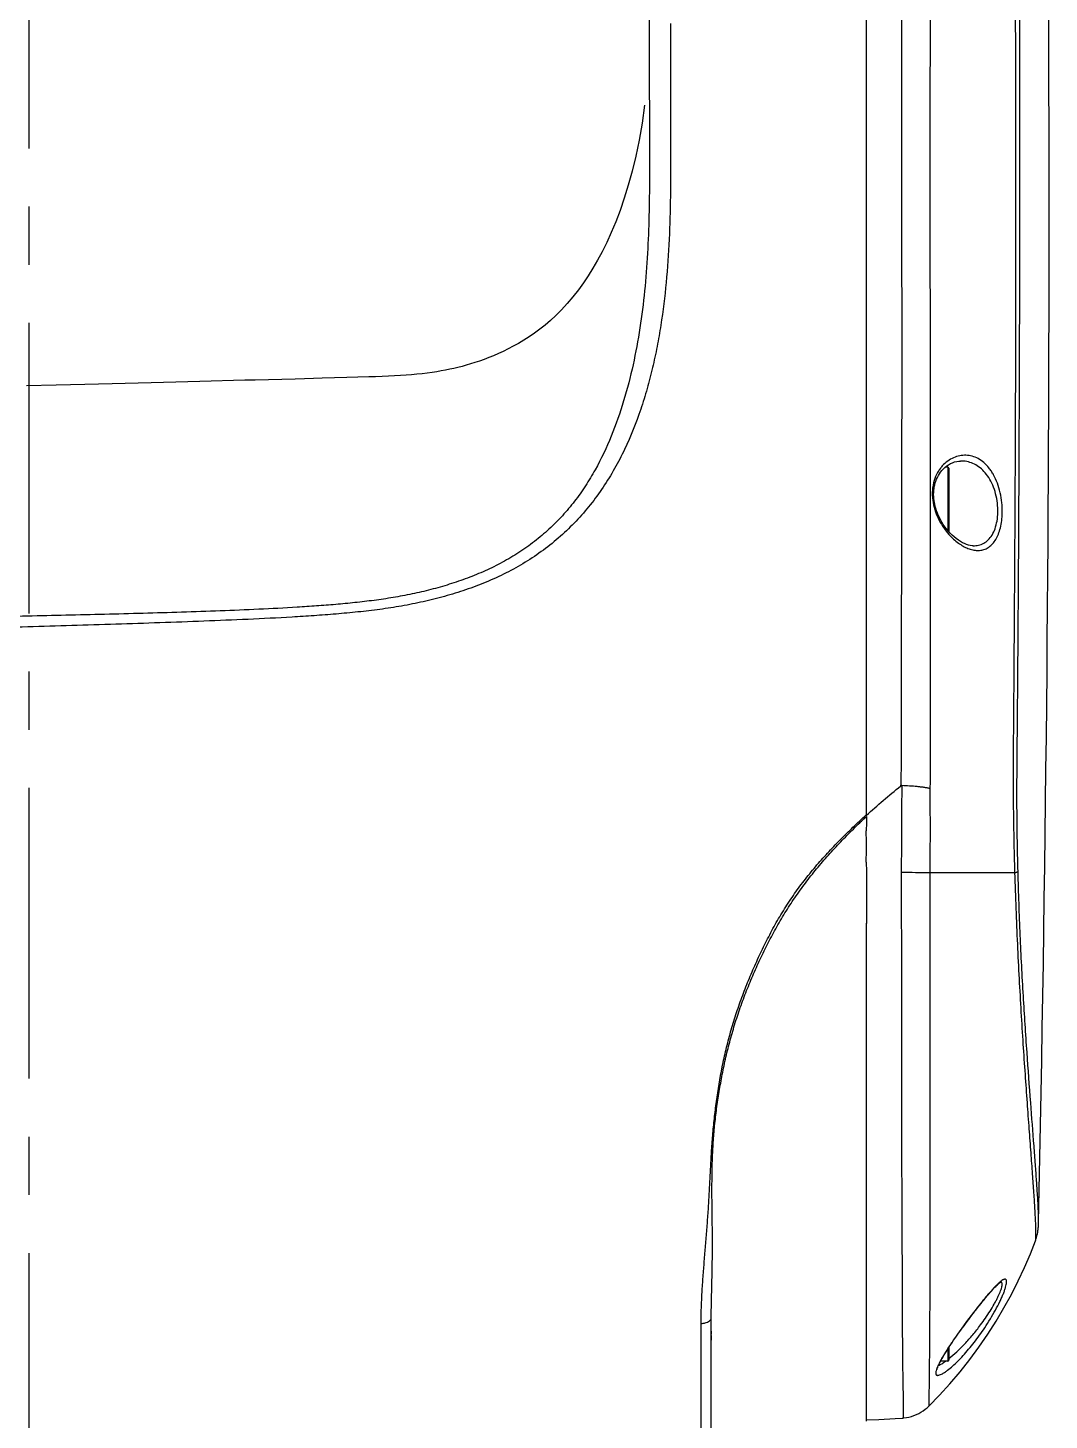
# Model space of a CAD drawing. Header units: millimetres. Extents: x 5828 to 6704, y 123 to 421.
# Drawn here: x 6373.26 to 6379.85, y 259.74 to 268.72 of the extents above; entities that cross this region are included whole.
import ezdxf

# ---------------------------------------------------------------- set-up
doc = ezdxf.new("R2010")
doc.units = ezdxf.units.MM
doc.linetypes.add('CENTER', pattern=[0.6, 0.375, -0.075, 0.075, -0.075])
doc.layers.add('中心线', color=7, linetype='Continuous')
doc.layers.add('外形图', color=7, linetype='Continuous')

msp = doc.modelspace()

# ---------------------------------------------------------------- linework, layer by layer
at = {"layer": '中心线', "linetype": 'CENTER', "ltscale": 5}
msp.add_line((6373.2689, 231.9387), (6373.2689, 279.9387), dxfattribs=at)
at = {"layer": '外形图', "color": 7, "linetype": 'Continuous'}
for p, q in [((6378.6689, 276.3944), (6378.6689, 263.6395)), ((6377.2689, 271.9013), (6377.2689, 268.5258)), ((6377.2703, 267.8232), (6377.2701, 267.7478)), ((6375.4596, 266.4648), (6375.3168, 266.4607)), ((6373.4435, 266.4119), (6373.2509, 266.4073)), ((6373.6274, 266.4163), (6373.4435, 266.4119)), ((6373.8035, 266.4206), (6373.6274, 266.4163)), ((6373.9725, 266.4247), (6373.8035, 266.4206)), ((6374.9849, 266.4514), (6374.7275, 266.4448)), ((6379.2773, 265.9224), (6379.2773, 265.9224)), ((6379.1956, 265.8831), (6379.1786, 265.8831)), ((6379.1956, 265.8831), (6379.1956, 265.4735)), ((6379.2023, 265.8764), (6379.2023, 265.4659)), ((6379.0972, 265.6691), (6379.0995, 265.654)), ((6379.359, 265.3757), (6379.359, 265.3757)), ((6379.6282, 263.2661), (6379.0792, 263.2661)), ((6378.6689, 262.9404), (6378.6689, 259.729)), ((6379.7803, 261.0118), (6379.7803, 261.0118)), ((6379.7604, 260.8924), (6379.7604, 260.8924)), ((6379.7604, 260.8924), (6379.7604, 260.8924)), ((6379.5349, 260.6269), (6379.5349, 260.6269)), ((6377.6036, 259.8728), (6377.6034, 260.36)), ((6377.6036, 256.6122), (6377.6034, 260.36)), ((6377.6689, 260.3959), (6377.6689, 260.396)), ((6377.6689, 260.3099), (6377.6689, 260.2909)), ((6377.6689, 260.282), (6377.6689, 260.2522)), ((6379.1956, 260.1964), (6379.1956, 260.1164)), ((6379.2023, 260.2066), (6379.2023, 260.1231)), ((6379.1956, 260.1164), (6379.1478, 260.1164))]:
    msp.add_line(p, q, dxfattribs=at)
for points in [[(6377.2689, 268.5258), (6377.269, 268.3402), (6377.2694, 268.1613), (6377.27, 267.989), (6377.2703, 267.8232)], [(6377.2385, 268.2175), (6377.2221, 268.1014), (6377.2031, 267.9921), (6377.1818, 267.889), (6377.1586, 267.7923), (6377.1338, 267.7018), (6377.1078, 267.6173), (6377.0807, 267.5385), (6377.0527, 267.4647), (6377.024, 267.3958), (6376.9947, 267.3316), (6376.9651, 267.272), (6376.9355, 267.2169), (6376.9057, 267.1655), (6376.8755, 267.1172), (6376.8443, 267.0709), (6376.8115, 267.0256), (6376.7763, 266.9808), (6376.7395, 266.9376), (6376.7022, 266.8973), (6376.6659, 266.8612), (6376.6309, 266.8289), (6376.5965, 266.7996), (6376.5624, 266.7725), (6376.528, 266.7471), (6376.4936, 266.7235), (6376.4593, 266.7015), (6376.4253, 266.6811), (6376.3916, 266.6623), (6376.3587, 266.6451), (6376.3266, 266.6294), (6376.2952, 266.615), (6376.2643, 266.6016), (6376.2338, 266.5893), (6376.2036, 266.5779), (6376.1739, 266.5673), (6376.1446, 266.5575), (6376.116, 266.5486), (6376.0882, 266.5405), (6376.0611, 266.5331), (6376.0345, 266.5263), (6376.0082, 266.52), (6375.9817, 266.5141), (6375.9547, 266.5086), (6375.9269, 266.5033), (6375.8978, 266.4983), (6375.8674, 266.4936), (6375.8358, 266.4892), (6375.8033, 266.4852), (6375.7698, 266.4816), (6375.7354, 266.4784), (6375.7, 266.4756), (6375.6635, 266.4731), (6375.6257, 266.471), (6375.5865, 266.4692), (6375.5459, 266.4676), (6375.5036, 266.4661), (6375.4596, 266.4648)], [(6375.3168, 266.4607), (6375.1587, 266.4561), (6375.1026, 266.4546), (6375.0447, 266.453), (6374.9849, 266.4514)], [(6374.3686, 266.4351), (6374.2922, 266.433), (6374.2144, 266.4309), (6374.1352, 266.4289), (6374.0546, 266.4268), (6373.9725, 266.4247)], [(6374.7275, 266.4448), (6374.6588, 266.443), (6374.3686, 266.4351)], [(6379.1766, 265.8814), (6379.1876, 265.8903), (6379.1993, 265.8984), (6379.2118, 265.9054), (6379.2248, 265.9114), (6379.2382, 265.9162), (6379.252, 265.9196), (6379.266, 265.9217), (6379.2773, 265.9224)], [(6379.1079, 265.6554), (6379.1061, 265.6674), (6379.1046, 265.6805), (6379.1037, 265.6935), (6379.1033, 265.7064), (6379.1036, 265.7191), (6379.1044, 265.7316), (6379.1058, 265.7441), (6379.1078, 265.7565), (6379.1104, 265.7687), (6379.1137, 265.7809), (6379.1176, 265.793), (6379.1222, 265.8049), (6379.1276, 265.8168), (6379.1337, 265.8284), (6379.1406, 265.8398), (6379.1484, 265.8509), (6379.1569, 265.8616), (6379.1663, 265.8718), (6379.1766, 265.8814)], [(6379.2107, 265.4567), (6379.1985, 265.4701), (6379.1869, 265.484), (6379.176, 265.4983), (6379.1659, 265.513), (6379.1565, 265.5278), (6379.148, 265.5427), (6379.1403, 265.5576), (6379.1334, 265.5724), (6379.1273, 265.587), (6379.1219, 265.6014), (6379.1173, 265.6157), (6379.1134, 265.6297), (6379.1102, 265.6435), (6379.1079, 265.6554)], [(6379.359, 265.3757), (6379.3519, 265.376), (6379.3401, 265.3776), (6379.328, 265.3803), (6379.3155, 265.3842), (6379.3026, 265.3893), (6379.2895, 265.3957), (6379.2762, 265.4032), (6379.2629, 265.4118), (6379.2495, 265.4216), (6379.2363, 265.4324), (6379.2233, 265.4441), (6379.2107, 265.4567)], [(6379.7604, 260.8923), (6379.7624, 260.898), (6379.7652, 260.9065), (6379.7677, 260.9148), (6379.7699, 260.923), (6379.7718, 260.9308), (6379.7733, 260.9382), (6379.7746, 260.9453), (6379.7757, 260.9521), (6379.7766, 260.9585), (6379.7774, 260.9646), (6379.778, 260.9705), (6379.7786, 260.9762), (6379.779, 260.9818), (6379.7794, 260.9874), (6379.7797, 260.9929), (6379.7799, 260.9985), (6379.7801, 261.0043), (6379.7803, 261.0102), (6379.7803, 261.0118)], [(6379.0727, 259.8266), (6379.1406, 259.8964), (6379.2084, 259.971), (6379.2736, 260.0477), (6379.3361, 260.1265), (6379.3958, 260.2072), (6379.4526, 260.2897), (6379.5064, 260.3738), (6379.5572, 260.4593), (6379.6048, 260.546), (6379.6492, 260.6334), (6379.6903, 260.7214), (6379.728, 260.8096), (6379.7604, 260.8924)], [(6379.2881, 260.3302), (6379.3029, 260.3504), (6379.3182, 260.3711), (6379.3331, 260.391), (6379.3475, 260.41), (6379.3613, 260.4282), (6379.3747, 260.4455), (6379.3875, 260.4619), (6379.3997, 260.4774), (6379.4114, 260.492), (6379.4226, 260.5058), (6379.4331, 260.5187), (6379.4432, 260.5308), (6379.4527, 260.542), (6379.4616, 260.5524), (6379.47, 260.562), (6379.4779, 260.5707), (6379.4852, 260.5788), (6379.492, 260.5861), (6379.4984, 260.5927), (6379.5043, 260.5986), (6379.5097, 260.6039), (6379.5147, 260.6086), (6379.5192, 260.6127), (6379.5234, 260.6163), (6379.5271, 260.6194), (6379.5303, 260.6219), (6379.5331, 260.6239), (6379.5353, 260.6254), (6379.5371, 260.6264), (6379.5383, 260.6271), (6379.539, 260.6274), (6379.5391, 260.6274)], [(6379.1974, 260.1992), (6379.2082, 260.2155), (6379.2199, 260.2331), (6379.2326, 260.2517), (6379.2461, 260.2711), (6379.2601, 260.2911), (6379.2746, 260.3114), (6379.2881, 260.3302)], [(6379.126, 260.0622), (6379.126, 260.0623), (6379.1261, 260.0629), (6379.1262, 260.0642), (6379.1266, 260.0663), (6379.1272, 260.069), (6379.1282, 260.0724), (6379.1295, 260.0764), (6379.1313, 260.0811), (6379.1334, 260.0865), (6379.136, 260.0926), (6379.1392, 260.0993), (6379.1429, 260.1069), (6379.1471, 260.1152), (6379.152, 260.1243), (6379.1576, 260.1343), (6379.1639, 260.1453), (6379.171, 260.1571), (6379.1789, 260.17), (6379.1877, 260.184), (6379.1974, 260.1992)], [(6377.6036, 259.03), (6377.6036, 259.3146), (6377.6036, 259.8728)], [(6378.9051, 259.7496), (6378.9112, 259.7502), (6378.9278, 259.7524), (6378.9442, 259.7556), (6378.9604, 259.7599), (6378.9763, 259.7651), (6378.9918, 259.7714), (6379.0069, 259.7786), (6379.0215, 259.7868), (6379.0356, 259.7958), (6379.049, 259.8057), (6379.0618, 259.8163), (6379.0727, 259.8266)], [(6378.6689, 259.7371), (6378.7497, 259.7404), (6378.8555, 259.7461), (6378.9051, 259.7496)]]:
    msp.add_lwpolyline(points, dxfattribs=at)
for centre, radius, start, end in [((6072.5266, 267.4902), 307.3221, 358.792117, 1.282097), ((6379.1956, 265.8764), 0.00667, 0, 90), ((6365.5317, 263.4365), 13.1377, 359.55728, 0.4423), ((6378.5875, 219.7001), 43.5689, 89.35344, 89.59606), ((6379.5355, 260.6167), 0.0101, 76.24067, 79.07401), ((6379.1956, 260.1231), 0.00667, 270, 0)]:
    msp.add_arc(centre, radius, start, end, dxfattribs=at)
for points, knots in [([(6378.9052, 276.386), (6378.9051, 276.386), (6378.905, 276.3858), (6378.9049, 276.3854), (6378.9048, 276.3848), (6378.9046, 276.3836), (6378.9044, 276.3814), (6378.9041, 276.3782), (6378.9039, 276.3739), (6378.9036, 276.3688), (6378.9034, 276.3627), (6378.9031, 276.3557), (6378.9029, 276.3477), (6378.9025, 276.3352), (6378.9021, 276.3172), (6378.9015, 276.2929), (6378.9009, 276.2649), (6378.9003, 276.2332), (6378.8997, 276.1979), (6378.899, 276.159), (6378.8983, 276.1165), (6378.8977, 276.0706), (6378.8969, 276.0025), (6378.8959, 275.9091), (6378.895, 275.7873), (6378.894, 275.653), (6378.8931, 275.5068), (6378.8921, 275.3492), (6378.8912, 275.1809), (6378.8905, 275.0027), (6378.8898, 274.8154), (6378.8891, 274.6197), (6378.8886, 274.4165), (6378.8885, 274.2065), (6378.8885, 274.0276), (6378.8886, 273.8818), (6378.8887, 273.7709), (6378.8892, 273.6591), (6378.8902, 273.5093), (6378.8918, 273.3216), (6378.8912, 273.0964), (6378.891, 272.8712), (6378.8927, 272.6459), (6378.8938, 272.4581), (6378.8943, 272.3078), (6378.8944, 272.1576), (6378.894, 271.9698), (6378.8935, 271.7444), (6378.8932, 271.5189), (6378.8932, 271.2934), (6378.8935, 270.9926), (6378.8942, 270.6165), (6378.895, 270.165), (6378.8957, 269.7134), (6378.896, 269.2616), (6378.896, 268.8097), (6378.8962, 268.3575), (6378.8966, 267.9052), (6378.897, 267.4526), (6378.8971, 267.0754), (6378.8973, 266.7735), (6378.8974, 266.5471), (6378.8973, 266.3206), (6378.8969, 266.0185), (6378.8959, 265.7163), (6378.8952, 265.414), (6378.895, 265.1872), (6378.895, 264.9605), (6378.8947, 264.7715), (6378.8941, 264.6203), (6378.8935, 264.5069), (6378.893, 264.3934), (6378.8928, 264.2799), (6378.8932, 264.1664), (6378.8938, 264.0528), (6378.8936, 263.9393), (6378.892, 263.8636), (6378.8906, 263.8258)], [0, 0, 0, 0, 0.000014, 0.000043, 0.000091, 0.000157, 0.000344, 0.000606, 0.000943, 0.001354, 0.00184, 0.0024, 0.003035, 0.003745, 0.005387, 0.007325, 0.009557, 0.01208, 0.014893, 0.017992, 0.021373, 0.025033, 0.028967, 0.037639, 0.047349, 0.058054, 0.069712, 0.082276, 0.095694, 0.109905, 0.12484, 0.140436, 0.156635, 0.173379, 0.190597, 0.199356, 0.208197, 0.217101, 0.226049, 0.243991, 0.261919, 0.279843, 0.297784, 0.31573, 0.324701, 0.333671, 0.351611, 0.369556, 0.387508, 0.405465, 0.423426, 0.459353, 0.495292, 0.531247, 0.567218, 0.603202, 0.6392, 0.675212, 0.711241, 0.747285, 0.765311, 0.783341, 0.801373, 0.81941, 0.855497, 0.873549, 0.891604, 0.90966, 0.927715, 0.936743, 0.945773, 0.954806, 0.963842, 0.972881, 0.981922, 0.990963, 1, 1, 1, 1]), ([(6379.0769, 276.3151), (6379.0769, 276.3151), (6379.0769, 276.315), (6379.0769, 276.3149), (6379.0769, 276.3148), (6379.0769, 276.3144), (6379.077, 276.3139), (6379.077, 276.313), (6379.077, 276.3119), (6379.0771, 276.3106), (6379.0771, 276.309), (6379.0772, 276.3064), (6379.0773, 276.3026), (6379.0774, 276.2973), (6379.0775, 276.2911), (6379.0776, 276.2839), (6379.0777, 276.2758), (6379.0779, 276.2631), (6379.078, 276.2448), (6379.0782, 276.2201), (6379.0783, 276.1916), (6379.0784, 276.1595), (6379.0785, 276.1237), (6379.0786, 276.0843), (6379.0786, 276.0413), (6379.0787, 275.9948), (6379.0789, 275.926), (6379.0792, 275.8315), (6379.0797, 275.7085), (6379.0802, 275.573), (6379.0805, 275.4256), (6379.0806, 275.2669), (6379.0808, 275.0976), (6379.081, 274.9186), (6379.0811, 274.7306), (6379.0811, 274.5345), (6379.0811, 274.3663), (6379.0813, 274.2282), (6379.0814, 274.1223), (6379.0815, 274.0149), (6379.0813, 273.8695), (6379.0808, 273.7227), (6379.081, 273.5749), (6379.0814, 273.4633), (6379.0817, 273.3516), (6379.0815, 273.2398), (6379.081, 273.128), (6379.0805, 273.0163), (6379.0803, 272.9046), (6379.0806, 272.7555), (6379.0815, 272.6064), (6379.0821, 272.4572), (6379.0824, 272.3081), (6379.0822, 272.1217), (6379.081, 271.8233), (6379.0797, 271.4503), (6379.0796, 271.0024), (6379.0801, 270.5544), (6379.0806, 270.1062), (6379.0808, 269.6577), (6379.0806, 269.2092), (6379.0801, 268.7604), (6379.0798, 268.3115), (6379.0798, 267.8624), (6379.0798, 267.4131), (6379.0799, 266.9635), (6379.0803, 266.5887), (6379.0806, 266.2888), (6379.0805, 266.0637), (6379.0803, 265.8386), (6379.0801, 265.6135), (6379.0799, 265.3882), (6379.0802, 265.1629), (6379.0808, 264.9376), (6379.0811, 264.7123), (6379.0806, 264.5245), (6379.0801, 264.3742), (6379.0801, 264.2615), (6379.0806, 264.1487), (6379.0814, 264.0359), (6379.0816, 263.9231), (6379.0804, 263.8478), (6379.0793, 263.8102)], [0, 0, 0, 0, 0.000004, 0.000012, 0.000025, 0.000043, 0.000093, 0.000161, 0.000249, 0.000356, 0.000482, 0.000627, 0.000974, 0.001397, 0.001896, 0.002471, 0.003121, 0.003847, 0.005525, 0.007502, 0.009777, 0.012347, 0.01521, 0.018362, 0.0218, 0.02552, 0.029518, 0.038325, 0.048179, 0.059031, 0.070835, 0.083542, 0.097098, 0.11144, 0.126497, 0.1422, 0.158494, 0.166846, 0.175322, 0.18391, 0.192598, 0.210218, 0.219118, 0.22805, 0.236994, 0.245935, 0.254869, 0.263801, 0.272735, 0.281675, 0.299566, 0.308513, 0.317458, 0.335346, 0.353233, 0.389028, 0.424846, 0.460675, 0.496518, 0.532377, 0.56825, 0.604134, 0.640032, 0.675947, 0.71188, 0.747832, 0.7838, 0.801791, 0.819787, 0.837788, 0.855796, 0.87381, 0.891827, 0.909846, 0.927864, 0.945885, 0.954897, 0.963912, 0.972931, 0.981954, 0.990978, 1, 1, 1, 1]), ([(6379.6282, 263.2661), (6379.6261, 263.3391), (6379.6233, 263.4486), (6379.6206, 263.5947), (6379.6192, 263.7042), (6379.6185, 263.8135), (6379.6185, 263.9583), (6379.6191, 264.1027), (6379.6204, 264.2468), (6379.6213, 264.3547), (6379.622, 264.4627), (6379.6229, 264.6066), (6379.6242, 264.7864), (6379.6257, 265.0021), (6379.6271, 265.2178), (6379.6288, 265.5053), (6379.6307, 265.8645), (6379.6324, 266.2954), (6379.634, 266.8694), (6379.6344, 267.5863), (6379.6333, 268.446), (6379.6309, 269.3045), (6379.6282, 270.0191), (6379.6256, 270.5902), (6379.6233, 271.018), (6379.6207, 271.4457), (6379.6176, 271.873), (6379.6143, 272.2999), (6379.6114, 272.6554), (6379.6088, 272.9397), (6379.6065, 273.1529), (6379.604, 273.3658), (6379.602, 273.5426), (6379.6011, 273.6829), (6379.601, 273.7863), (6379.6016, 273.8881), (6379.6026, 273.9881), (6379.6041, 274.0861), (6379.6068, 274.2126), (6379.611, 274.3647), (6379.6177, 274.5393), (6379.6258, 274.7023), (6379.6348, 274.8527), (6379.6431, 274.9697), (6379.6499, 275.0563), (6379.655, 275.1158), (6379.6601, 275.1714), (6379.6651, 275.223), (6379.6701, 275.2705), (6379.6749, 275.3138), (6379.6797, 275.3529), (6379.6843, 275.3876), (6379.6886, 275.4179), (6379.6927, 275.4438), (6379.6961, 275.4626), (6379.6987, 275.4754), (6379.7004, 275.4833), (6379.7021, 275.49), (6379.7037, 275.4957), (6379.7051, 275.5002), (6379.7065, 275.5036), (6379.7077, 275.5057), (6379.7086, 275.5067), (6379.7092, 275.5072), (6379.7099, 275.5073), (6379.7105, 275.5071), (6379.7111, 275.5065), (6379.7113, 275.5061), (6379.7115, 275.5058)], [0, 0, 0, 0, 0.017871, 0.026827, 0.035776, 0.044698, 0.05358, 0.071246, 0.080055, 0.088866, 0.097681, 0.106496, 0.124113, 0.14172, 0.159323, 0.176926, 0.212121, 0.247293, 0.282443, 0.352695, 0.422868, 0.492954, 0.562932, 0.597878, 0.632802, 0.667714, 0.702607, 0.737455, 0.772257, 0.78966, 0.807074, 0.824482, 0.841804, 0.850372, 0.858827, 0.867141, 0.875304, 0.883307, 0.891144, 0.906281, 0.920578, 0.933929, 0.946252, 0.957478, 0.962655, 0.967528, 0.972087, 0.976322, 0.980224, 0.983786, 0.987, 0.98986, 0.992362, 0.994503, 0.996281, 0.997033, 0.997693, 0.998262, 0.99874, 0.999127, 0.999425, 0.999635, 0.99971, 0.999769, 0.999817, 0.999866, 0.999925, 1, 1, 1, 1]), ([(6379.6479, 263.2733), (6379.646, 263.3472), (6379.6428, 263.4952), (6379.6409, 263.68), (6379.6409, 263.8275), (6379.6417, 263.9739), (6379.6431, 264.1199), (6379.6444, 264.2657), (6379.6457, 264.4114), (6379.647, 264.5936), (6379.6487, 264.8121), (6379.6508, 265.1034), (6379.6529, 265.4674), (6379.6551, 265.904), (6379.6569, 266.3403), (6379.6588, 266.9215), (6379.6601, 267.6473), (6379.66, 268.5175), (6379.6583, 269.2421), (6379.6561, 269.8212), (6379.654, 270.2552), (6379.6514, 270.689), (6379.6484, 271.1225), (6379.6447, 271.5559), (6379.6405, 271.989), (6379.6362, 272.4217), (6379.6323, 272.7821), (6379.6287, 273.0703), (6379.6258, 273.2863), (6379.6231, 273.501), (6379.6217, 273.7122), (6379.6231, 273.9172), (6379.627, 274.1138), (6379.633, 274.3006), (6379.6408, 274.4762), (6379.6503, 274.639), (6379.661, 274.788), (6379.6724, 274.9221), (6379.6825, 275.0241), (6379.6907, 275.0976), (6379.6966, 275.1465), (6379.7023, 275.191), (6379.7079, 275.231), (6379.7133, 275.2665), (6379.7184, 275.2974), (6379.7232, 275.3238), (6379.7271, 275.3428), (6379.73, 275.3557), (6379.732, 275.3636), (6379.7339, 275.3704), (6379.7357, 275.376), (6379.7374, 275.3804), (6379.7389, 275.3837), (6379.7402, 275.3857), (6379.7412, 275.3867), (6379.7419, 275.387), (6379.7426, 275.387), (6379.7432, 275.3867), (6379.7438, 275.3861), (6379.7443, 275.3852), (6379.7448, 275.384), (6379.7455, 275.3818), (6379.7462, 275.3784), (6379.7468, 275.3734), (6379.7474, 275.3671), (6379.7478, 275.3597), (6379.748, 275.3544), (6379.7481, 275.3516)], [0, 0, 0, 0, 0.018245, 0.036508, 0.045596, 0.054639, 0.072635, 0.081619, 0.090608, 0.108592, 0.126564, 0.144529, 0.180457, 0.216372, 0.252255, 0.288111, 0.359759, 0.431324, 0.502817, 0.538532, 0.574222, 0.609892, 0.645549, 0.6812, 0.716829, 0.752409, 0.78796, 0.805748, 0.823533, 0.841253, 0.858719, 0.87563, 0.891831, 0.90725, 0.921745, 0.935187, 0.947492, 0.958586, 0.968393, 0.972791, 0.97684, 0.98053, 0.983856, 0.98681, 0.989389, 0.99159, 0.993412, 0.99418, 0.994852, 0.995431, 0.995914, 0.996304, 0.996601, 0.99681, 0.996885, 0.996944, 0.996996, 0.99705, 0.997117, 0.997201, 0.997306, 0.997433, 0.997756, 0.998173, 0.998686, 0.999295, 1, 1, 1, 1]), ([(6377.4049, 268.7441), (6377.4049, 268.6514), (6377.4048, 268.4659), (6377.4053, 268.234), (6377.4059, 268.0484), (6377.4065, 267.8628), (6377.4059, 267.6307), (6377.3987, 267.3523), (6377.3803, 267.0742), (6377.3521, 266.8436), (6377.3201, 266.6606), (6377.2908, 266.5243), (6377.2558, 266.3893), (6377.2009, 266.2115), (6377.1319, 266.038), (6377.0462, 265.8724), (6376.9729, 265.7529), (6376.8901, 265.6395), (6376.7673, 265.4978), (6376.6259, 265.3726), (6376.4697, 265.2676), (6376.3459, 265.1988), (6376.217, 265.1399), (6376.0842, 265.0901), (6375.9485, 265.0482), (6375.8107, 265.0138), (6375.6945, 264.9907), (6375.601, 264.9753), (6375.5072, 264.9619), (6375.3895, 264.9481), (6375.248, 264.935), (6375.1062, 264.9244), (6374.917, 264.9125), (6374.6803, 264.9006), (6374.3961, 264.889), (6374.1119, 264.8787), (6373.8277, 264.8694), (6373.4487, 264.8577), (6372.975, 264.8439), (6372.4066, 264.8278), (6371.8384, 264.8123), (6371.4596, 264.8021), (6371.2703, 264.7971)], [0, 0, 0, 0, 0.030821, 0.061653, 0.077072, 0.092494, 0.123343, 0.154197, 0.185055, 0.215917, 0.231354, 0.246796, 0.262243, 0.277697, 0.308624, 0.324116, 0.339628, 0.355163, 0.370723, 0.401896, 0.41754, 0.433209, 0.4489, 0.464608, 0.48033, 0.496061, 0.511801, 0.519673, 0.527547, 0.543295, 0.559045, 0.574797, 0.590549, 0.622053, 0.653559, 0.685064, 0.716568, 0.748072, 0.811076, 0.874069, 0.937046, 1, 1, 1, 1]), ([(6377.2701, 267.7478), (6377.2694, 267.5859), (6377.2652, 267.343), (6377.2409, 267.0205), (6377.2109, 266.7805), (6377.1669, 266.543), (6377.1067, 266.3094), (6377.0275, 266.0815), (6376.9415, 265.8992), (6376.8582, 265.761), (6376.7877, 265.6618), (6376.7093, 265.5683), (6376.623, 265.4815), (6376.5292, 265.4021), (6376.4287, 265.3308), (6376.3223, 265.2679), (6376.2113, 265.2132), (6376.0966, 265.1662), (6375.9792, 265.1261), (6375.8597, 265.0921), (6375.7387, 265.0639), (6375.6165, 265.041), (6375.4934, 265.0229), (6375.3699, 265.0085), (6375.246, 264.9968), (6375.122, 264.9871), (6374.9565, 264.9761), (6374.7494, 264.9653), (6374.5008, 264.9551), (6374.1692, 264.9439), (6373.7546, 264.9327), (6373.2571, 264.9214), (6372.7596, 264.911), (6372.2622, 264.9009), (6371.7648, 264.8907), (6371.4332, 264.8838), (6371.2675, 264.8804)], [0, 0, 0, 0, 0.061589, 0.092304, 0.122957, 0.153551, 0.184095, 0.21462, 0.245197, 0.260546, 0.275944, 0.291397, 0.306904, 0.322463, 0.33807, 0.353717, 0.369397, 0.385104, 0.400829, 0.416568, 0.432318, 0.448076, 0.463839, 0.479605, 0.495374, 0.511144, 0.526915, 0.558458, 0.590002, 0.621546, 0.684635, 0.747722, 0.810807, 0.873885, 0.936951, 1, 1, 1, 1]), ([(6379.5433, 265.6526), (6379.541, 265.6747), (6379.534, 265.7176), (6379.5163, 265.7782), (6379.4957, 265.824), (6379.4763, 265.8562), (6379.4564, 265.8838), (6379.429, 265.9128), (6379.392, 265.9387), (6379.3527, 265.9547), (6379.3121, 265.961), (6379.2712, 265.9577), (6379.231, 265.945), (6379.1924, 265.9227), (6379.1634, 265.8964), (6379.1427, 265.8707), (6379.1231, 265.8401), (6379.104, 265.795), (6379.0929, 265.7339), (6379.0943, 265.6908), (6379.0972, 265.6691)], [0, 0, 0, 0, 0.080332, 0.157247, 0.228513, 0.26174, 0.293345, 0.351973, 0.405613, 0.455877, 0.504518, 0.553206, 0.603429, 0.656508, 0.713684, 0.744237, 0.776269, 0.845092, 0.920304, 1, 1, 1, 1]), ([(6379.5148, 265.6497), (6379.5124, 265.6703), (6379.5051, 265.7102), (6379.4863, 265.7661), (6379.461, 265.815), (6379.4302, 265.8552), (6379.3954, 265.8862), (6379.3576, 265.9078), (6379.3179, 265.9202), (6379.2907, 265.9226), (6379.2773, 265.9224)], [0, 0, 0, 0, 0.156508, 0.306121, 0.444739, 0.571365, 0.687358, 0.795397, 0.89861, 1, 1, 1, 1]), ([(6379.0995, 265.654), (6379.1065, 265.6141), (6379.127, 265.5568), (6379.1673, 265.4907), (6379.1903, 265.4617), (6379.2023, 265.4484)], [0, 0, 0, 0, 0.523674, 0.769316, 1, 1, 1, 1]), ([(6379.2023, 265.4484), (6379.2117, 265.4379), (6379.2309, 265.4185), (6379.2616, 265.3934), (6379.2927, 265.3733), (6379.3239, 265.3583), (6379.3548, 265.3487), (6379.3851, 265.3448), (6379.4145, 265.347), (6379.4423, 265.356), (6379.4681, 265.372), (6379.491, 265.395), (6379.5105, 265.425), (6379.5263, 265.4615), (6379.5378, 265.5038), (6379.5448, 265.5508), (6379.5469, 265.601), (6379.545, 265.6353), (6379.5433, 265.6526)], [0, 0, 0, 0, 0.069937, 0.135511, 0.196747, 0.25378, 0.306946, 0.356888, 0.404706, 0.452041, 0.500989, 0.553775, 0.612303, 0.677774, 0.750455, 0.829601, 0.913552, 1, 1, 1, 1]), ([(6379.359, 265.3757), (6379.3707, 265.3755), (6379.3941, 265.3777), (6379.4275, 265.3903), (6379.4574, 265.413), (6379.4825, 265.4455), (6379.5015, 265.4872), (6379.5139, 265.5368), (6379.5188, 265.592), (6379.517, 265.6303), (6379.5148, 265.6497)], [0, 0, 0, 0, 0.097898, 0.194932, 0.296643, 0.408907, 0.536063, 0.679298, 0.835934, 1, 1, 1, 1]), ([(6378.6689, 263.6361), (6378.7047, 263.669), (6378.7775, 263.7336), (6378.8525, 263.7956), (6378.8906, 263.8258)], [0, 0, 0, 0, 0.499822, 1, 1, 1, 1]), ([(6378.8906, 263.8258), (6378.8916, 263.8266), (6378.8938, 263.828), (6378.8963, 263.8286), (6378.8976, 263.8285)], [0, 0, 0, 0, 0.500017, 1, 1, 1, 1]), ([(6378.8976, 263.8285), (6378.8973, 263.7821), (6378.8968, 263.6889), (6378.8959, 263.5489), (6378.8951, 263.4085), (6378.8948, 263.3147), (6378.8947, 263.2678)], [0, 0, 0, 0, 0.248695, 0.498459, 0.749005, 1, 1, 1, 1]), ([(6379.0793, 263.8102), (6379.0763, 263.8109), (6379.0702, 263.812), (6379.0609, 263.8137), (6379.0512, 263.8154), (6379.0374, 263.8174), (6379.0193, 263.8199), (6378.9885, 263.8233), (6378.9478, 263.8265), (6378.9146, 263.828), (6378.8976, 263.8285)], [0, 0, 0, 0, 0.049534, 0.101431, 0.155551, 0.211745, 0.329913, 0.454909, 0.72085, 1, 1, 1, 1]), ([(6379.0793, 263.8102), (6379.0794, 263.7651), (6379.0799, 263.6747), (6379.0801, 263.5388), (6379.0798, 263.4026), (6379.0794, 263.3116), (6379.0792, 263.2661)], [0, 0, 0, 0, 0.248827, 0.498635, 0.749129, 1, 1, 1, 1]), ([(6377.6034, 260.36), (6377.6034, 260.3933), (6377.6046, 260.4601), (6377.6094, 260.5603), (6377.6161, 260.6608), (6377.6239, 260.7617), (6377.6324, 260.8632), (6377.6408, 260.9653), (6377.6484, 261.0684), (6377.6549, 261.1725), (6377.6604, 261.2776), (6377.6657, 261.3838), (6377.672, 261.4912), (6377.6804, 261.5998), (6377.6917, 261.7094), (6377.7109, 261.8578), (6377.7367, 262.0069), (6377.7708, 262.1559), (6377.8011, 262.268), (6377.8362, 262.3796), (6377.876, 262.4902), (6377.9198, 262.5998), (6377.9673, 262.708), (6378.0183, 262.8148), (6378.0733, 262.9196), (6378.1329, 263.0216), (6378.1974, 263.1203), (6378.2668, 263.2152), (6378.3407, 263.3064), (6378.4184, 263.394), (6378.4992, 263.4786), (6378.5688, 263.5468), (6378.6257, 263.6002), (6378.6545, 263.6264), (6378.6689, 263.6395)], [0, 0, 0, 0, 0.028027, 0.056131, 0.084346, 0.112703, 0.14123, 0.169956, 0.198907, 0.228111, 0.257601, 0.287404, 0.317549, 0.348057, 0.378943, 0.410205, 0.473804, 0.506094, 0.538655, 0.571439, 0.604393, 0.637468, 0.670616, 0.703792, 0.736953, 0.770061, 0.803087, 0.836026, 0.868888, 0.901697, 0.934475, 0.967238, 0.983619, 1, 1, 1, 1]), ([(6377.6689, 260.396), (6377.6688, 260.4274), (6377.6697, 260.4899), (6377.672, 260.5838), (6377.6742, 260.6782), (6377.6759, 260.7735), (6377.6767, 260.8703), (6377.6762, 260.9686), (6377.6747, 261.0517), (6377.6739, 261.1192), (6377.6733, 261.1879), (6377.6734, 261.2748), (6377.6748, 261.3801), (6377.6788, 261.4869), (6377.6863, 261.5948), (6377.6978, 261.7039), (6377.713, 261.8138), (6377.7316, 261.9245), (6377.7538, 262.0358), (6377.78, 262.1474), (6377.8106, 262.2588), (6377.8459, 262.3697), (6377.8858, 262.4796), (6377.9299, 262.5884), (6377.9777, 262.6959), (6378.0289, 262.8019), (6378.0839, 262.906), (6378.1432, 263.0076), (6378.2071, 263.106), (6378.2756, 263.2009), (6378.3481, 263.2924), (6378.4242, 263.3807), (6378.4902, 263.452), (6378.5442, 263.5077), (6378.5853, 263.5488), (6378.62, 263.5826), (6378.6481, 263.6094), (6378.6622, 263.6227), (6378.6693, 263.6293)], [0, 0, 0, 0, 0.026771, 0.053402, 0.080218, 0.107338, 0.134843, 0.162807, 0.191316, 0.205792, 0.220404, 0.249983, 0.279984, 0.310384, 0.34118, 0.372375, 0.403961, 0.435921, 0.46823, 0.500853, 0.533747, 0.566865, 0.600158, 0.633574, 0.667067, 0.700591, 0.734104, 0.767567, 0.800953, 0.834253, 0.867477, 0.900645, 0.933777, 0.950336, 0.966892, 0.983446, 0.991723, 1, 1, 1, 1]), ([(6378.6693, 263.6293), (6378.6694, 263.6217), (6378.6694, 263.5912), (6378.6692, 263.5607), (6378.6689, 263.5379)], [0, 0, 0, 0, 0.24982, 1, 1, 1, 1]), ([(6378.6689, 263.3349), (6378.6691, 263.3185), (6378.6693, 263.2856), (6378.6694, 263.2361), (6378.6694, 263.1867), (6378.6694, 263.1374), (6378.6694, 263.088), (6378.6694, 263.0222), (6378.6694, 262.9729), (6378.6695, 262.9401)], [0, 0, 0, 0, 0.125094, 0.250212, 0.37533, 0.500423, 0.625464, 0.750426, 1, 1, 1, 1]), ([(6378.8947, 263.2678), (6378.8945, 263.1533), (6378.8949, 262.9253), (6378.8957, 262.586), (6378.896, 262.2533), (6378.896, 261.9301), (6378.8963, 261.6198), (6378.897, 261.3253), (6378.8982, 261.0495), (6378.8993, 260.7951), (6378.9001, 260.5974), (6378.9007, 260.4515), (6378.901, 260.352), (6378.9014, 260.2594), (6378.9021, 260.1739), (6378.9029, 260.0959), (6378.9038, 260.0254), (6378.9049, 259.9628), (6378.9059, 259.9155), (6378.9065, 259.8816), (6378.9068, 259.8591), (6378.907, 259.8387), (6378.9071, 259.8203), (6378.907, 259.804), (6378.9069, 259.7898), (6378.9067, 259.7777), (6378.9065, 259.7691), (6378.9063, 259.7632), (6378.9061, 259.7597), (6378.906, 259.7567), (6378.9059, 259.7542), (6378.9057, 259.7523), (6378.9056, 259.7509), (6378.9054, 259.7501), (6378.9053, 259.7497), (6378.9052, 259.7496), (6378.9051, 259.7496)], [0, 0, 0, 0, 0.097685, 0.194404, 0.289268, 0.381411, 0.469926, 0.553901, 0.632516, 0.705058, 0.770882, 0.801087, 0.829409, 0.855761, 0.880053, 0.902258, 0.922307, 0.940127, 0.955705, 0.962652, 0.969036, 0.974848, 0.980081, 0.984723, 0.988762, 0.992186, 0.99499, 0.996157, 0.997168, 0.998023, 0.998722, 0.999267, 0.999657, 0.999897, 0.999963, 1, 1, 1, 1]), ([(6379.0792, 263.2661), (6379.0789, 263.2101), (6379.0786, 263.0981), (6379.0785, 262.8752), (6379.0791, 262.5996), (6379.0794, 262.2743), (6379.079, 261.9583), (6379.0786, 261.6547), (6379.0785, 261.3665), (6379.0787, 261.0965), (6379.0788, 260.8841), (6379.0787, 260.7252), (6379.0785, 260.6149), (6379.0782, 260.5108), (6379.0776, 260.4133), (6379.077, 260.3226), (6379.0765, 260.2389), (6379.0758, 260.1625), (6379.0752, 260.0935), (6379.0746, 260.0322), (6379.0741, 259.9787), (6379.0735, 259.9389), (6379.0729, 259.9111), (6379.0725, 259.8932), (6379.0721, 259.8774), (6379.0718, 259.8637), (6379.0717, 259.8537), (6379.0716, 259.8467), (6379.0716, 259.8423), (6379.0717, 259.8384), (6379.0717, 259.8351), (6379.0718, 259.8324), (6379.0719, 259.8302), (6379.072, 259.8287), (6379.0722, 259.8277), (6379.0722, 259.8272), (6379.0725, 259.8264), (6379.0727, 259.8266)], [0, 0, 0, 0, 0.048903, 0.09768, 0.194382, 0.289242, 0.381411, 0.469985, 0.554046, 0.632767, 0.705431, 0.739287, 0.771385, 0.801654, 0.830039, 0.856446, 0.880782, 0.903025, 0.923095, 0.940918, 0.956486, 0.969791, 0.975581, 0.980782, 0.985381, 0.989363, 0.992717, 0.994156, 0.995436, 0.996556, 0.997517, 0.998318, 0.998962, 0.999448, 0.999633, 0.99978, 1, 1, 1, 1]), ([(6379.6479, 263.2733), (6379.647, 263.2726), (6379.6445, 263.2713), (6379.6402, 263.2695), (6379.6346, 263.2678), (6379.6305, 263.2667), (6379.6282, 263.2661)], [0, 0, 0, 0, 0.168314, 0.390404, 0.667662, 1, 1, 1, 1]), ([(6379.7604, 260.8924), (6379.7608, 260.8935), (6379.7614, 260.8961), (6379.7621, 260.9006), (6379.7627, 260.9065), (6379.7633, 260.9169), (6379.7636, 260.9332), (6379.7634, 260.9567), (6379.7626, 260.9853), (6379.7613, 261.019), (6379.7594, 261.0577), (6379.7569, 261.1014), (6379.7539, 261.1499), (6379.749, 261.2239), (6379.7417, 261.3277), (6379.7315, 261.4651), (6379.72, 261.6189), (6379.7076, 261.7877), (6379.6946, 261.9703), (6379.6814, 262.1652), (6379.6686, 262.3707), (6379.6564, 262.5853), (6379.6415, 262.8848), (6379.6327, 263.1126), (6379.6282, 263.2661)], [0, 0, 0, 0, 0.001406, 0.003342, 0.005817, 0.008838, 0.01652, 0.026391, 0.038434, 0.052624, 0.068934, 0.087333, 0.107779, 0.130229, 0.180946, 0.239054, 0.304071, 0.375459, 0.452634, 0.534969, 0.621799, 0.712435, 0.806165, 1, 1, 1, 1]), ([(6379.7803, 261.0118), (6379.7805, 261.0182), (6379.7805, 261.0325), (6379.7799, 261.0664), (6379.7777, 261.1189), (6379.7734, 261.1938), (6379.7674, 261.2842), (6379.7597, 261.3893), (6379.7469, 261.5571), (6379.7281, 261.7981), (6379.7043, 262.1204), (6379.681, 262.4804), (6379.6609, 262.869), (6379.6514, 263.1365), (6379.6479, 263.2733)], [0, 0, 0, 0, 0.008514, 0.018856, 0.044952, 0.078133, 0.118174, 0.164812, 0.217737, 0.341037, 0.484887, 0.645545, 0.818788, 1, 1, 1, 1]), ([(6379.4328, 260.3314), (6379.4453, 260.3502), (6379.4693, 260.3879), (6379.5021, 260.4445), (6379.5262, 260.4909), (6379.5426, 260.5264), (6379.5529, 260.5507), (6379.5602, 260.5698), (6379.565, 260.5839), (6379.5687, 260.5962), (6379.5721, 260.6096), (6379.574, 260.6219), (6379.5742, 260.63), (6379.5737, 260.6348), (6379.5726, 260.6387), (6379.5709, 260.6417), (6379.5686, 260.6439), (6379.5656, 260.6449), (6379.5621, 260.645), (6379.5582, 260.6441), (6379.5539, 260.6424), (6379.547, 260.6388), (6379.5374, 260.632), (6379.525, 260.6216), (6379.5112, 260.6085), (6379.496, 260.5929), (6379.4798, 260.5753), (6379.4627, 260.5558), (6379.4447, 260.5347), (6379.4261, 260.5122), (6379.4002, 260.4801), (6379.3671, 260.4378), (6379.3271, 260.3851), (6379.3005, 260.349), (6379.2872, 260.3307)], [0, 0, 0, 0, 0.087523, 0.172844, 0.252967, 0.289925, 0.324107, 0.354956, 0.368963, 0.381943, 0.404588, 0.422606, 0.429862, 0.435984, 0.441093, 0.4454, 0.449244, 0.453089, 0.457392, 0.462459, 0.468451, 0.47544, 0.492493, 0.51355, 0.538291, 0.566357, 0.597382, 0.630991, 0.666834, 0.704591, 0.743965, 0.826482, 0.912423, 1, 1, 1, 1]), ([(6379.4058, 260.3497), (6379.4168, 260.3644), (6379.4379, 260.3938), (6379.4673, 260.4383), (6379.4895, 260.4754), (6379.5053, 260.5042), (6379.5157, 260.5246), (6379.5248, 260.5438), (6379.5324, 260.5617), (6379.5384, 260.5778), (6379.5427, 260.592), (6379.5452, 260.6039), (6379.5458, 260.6125), (6379.5451, 260.618), (6379.5442, 260.6212), (6379.5427, 260.6237), (6379.5413, 260.6249), (6379.5406, 260.6254)], [0, 0, 0, 0, 0.174241, 0.345334, 0.508889, 0.586107, 0.659179, 0.727184, 0.789162, 0.844174, 0.891382, 0.930181, 0.9604, 0.972484, 0.982814, 0.991784, 1, 1, 1, 1]), ([(6379.5406, 260.6254), (6379.5404, 260.6255), (6379.5396, 260.626), (6379.5387, 260.6264), (6379.5379, 260.6266)], [0, 0, 0, 0, 0.245545, 1, 1, 1, 1]), ([(6377.6034, 260.36), (6377.6077, 260.36), (6377.6141, 260.3604), (6377.6225, 260.3616), (6377.6322, 260.3635), (6377.6445, 260.3675), (6377.6559, 260.374), (6377.6626, 260.3803), (6377.6662, 260.3852), (6377.6684, 260.3904), (6377.6689, 260.394), (6377.6689, 260.3957)], [0, 0, 0, 0, 0.15885, 0.236829, 0.313151, 0.527403, 0.7129, 0.79387, 0.86749, 0.935349, 1, 1, 1, 1]), ([(6377.6689, 256.5947), (6377.6689, 256.6675), (6377.6689, 257.1095), (6377.6689, 257.9209), (6377.6689, 259.029), (6377.6691, 259.8539), (6377.6689, 260.3096), (6377.6689, 260.3959)], [0, 0, 0, 0, 0.057386, 0.34889, 0.640394, 0.931897, 1, 1, 1, 1]), ([(6379.2023, 260.1334), (6379.2195, 260.1471), (6379.2545, 260.1778), (6379.3057, 260.2291), (6379.357, 260.2869), (6379.3898, 260.3283), (6379.4058, 260.3497)], [0, 0, 0, 0, 0.22241, 0.468181, 0.729724, 1, 1, 1, 1]), ([(6379.2022, 260.2088), (6379.1924, 260.1938), (6379.1781, 260.1717), (6379.1604, 260.1424), (6379.1487, 260.122), (6379.1384, 260.1028), (6379.1299, 260.0852), (6379.1233, 260.0693), (6379.1188, 260.0556), (6379.1169, 260.0455), (6379.1167, 260.0387), (6379.1172, 260.0347), (6379.1184, 260.0312), (6379.1202, 260.0285), (6379.1226, 260.0265), (6379.1257, 260.0252), (6379.1292, 260.0247), (6379.1349, 260.025), (6379.1431, 260.0271), (6379.154, 260.0319), (6379.1664, 260.0387), (6379.1798, 260.0476), (6379.2, 260.0624), (6379.2269, 260.085), (6379.2601, 260.1166), (6379.2946, 260.1529), (6379.3298, 260.1932), (6379.365, 260.2367), (6379.3996, 260.283), (6379.4219, 260.3151), (6379.4328, 260.3314)], [0, 0, 0, 0, 0.082599, 0.121274, 0.157645, 0.191233, 0.221519, 0.247992, 0.270213, 0.287945, 0.295175, 0.301415, 0.306833, 0.311697, 0.316365, 0.321222, 0.326587, 0.332669, 0.347364, 0.365637, 0.387353, 0.412233, 0.439967, 0.502804, 0.573778, 0.651208, 0.733728, 0.820144, 0.90931, 1, 1, 1, 1]), ([(6379.2872, 260.3307), (6379.2724, 260.3104), (6379.2436, 260.2701), (6379.2157, 260.2291), (6379.2022, 260.2088)], [0, 0, 0, 0, 0.507707, 1, 1, 1, 1]), ([(6379.1341, 260.0882), (6379.1416, 260.0918), (6379.1572, 260.1006), (6379.172, 260.1107), (6379.1798, 260.1163)], [0, 0, 0, 0, 0.45949, 1, 1, 1, 1])]:
    msp.add_open_spline(points, degree=3, knots=knots, dxfattribs=at)

doc.saveas('drawing.dxf')
